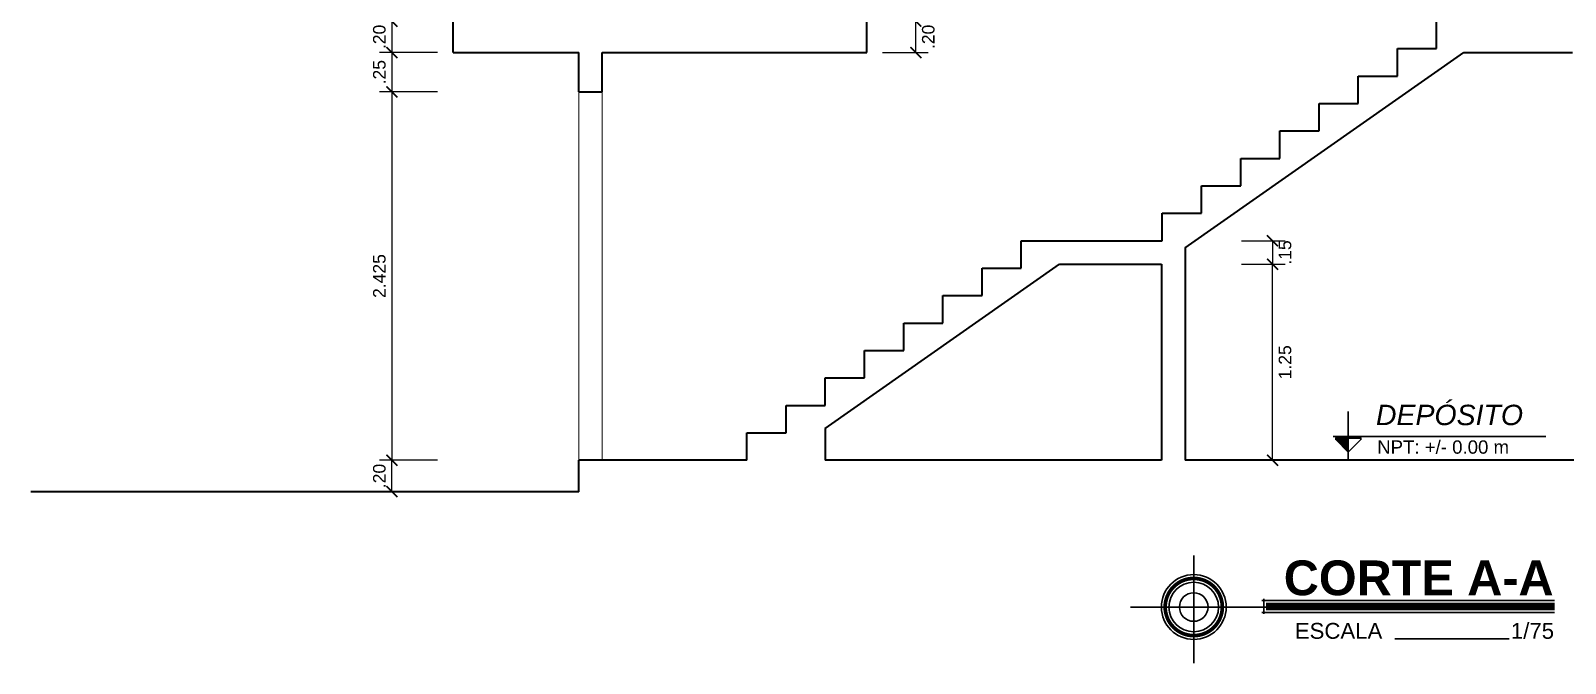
# Model space of a CAD drawing. Header units: millimetres. Extents: x 148 to 249, y 24 to 77.
# Drawn here: x 163.61 to 173.4, y 42.39 to 46.42 of the extents above; entities that cross this region are included whole.
import ezdxf

# ---------------------------------------------------------------- set-up
doc = ezdxf.new("R2010")
doc.units = ezdxf.units.MM
doc.header["$PDMODE"] = 32
doc.layers.get('0').update_dxf_attribs({"lineweight": 0})
doc.layers.get('Defpoints').update_dxf_attribs({"lineweight": 0})
for name, color, linetype, lineweight in [('A-Dims', 22, 'Continuous', 0), ('A-Stair', 53, 'Continuous', 0), ('A-Text', 30, 'Continuous', 30), ('A-Wall', 153, 'Continuous', 40), ('linea fachada', 181, 'Continuous', 40)]:
    doc.layers.add(name, color=color, linetype=linetype, lineweight=lineweight)
doc.styles.add('ejes', font='swissel.ttf')
doc.styles.add('FITO', font='ARIAL.TTF')
doc.dimstyles.new('DIM50', dxfattribs={"dimtxt": 0.08, "dimasz": 0.07, "dimexe": 0.08, "dimexo": 0.1, "dimgap": 0.04, "dimtad": 2, "dimzin": 4, "dimdsep": 46, "dimtxsty": 'ejes', "dimblk": 'ARCHTICK', "dimcen": 0.05, "dimadec": 0, "dimazin": 0, "dimtfac": 1, "dimtix": 1, "dimtmove": 0, "dimatfit": 3, "dimfxl": 0.08, "dimarcsym": 0})

# ---------------------------------------------------------------- blocks, each defined once
blk = doc.blocks.new('_ArchTick')
at = {"color": 0, "linetype": 'ByBlock', "const_width": 0.15}
blk.add_lwpolyline([(-0.5, -0.5), (0.5, 0.5)], dxfattribs=at)
blk = doc.blocks.new('*D51')
at = {"layer": 'A-Dims', "color": 0, "lineweight": -2}
for p, q in [((166.2022835817595, 43.68317226955261), (165.8315660590605, 43.68317226955261)), ((165.9115660590605, 43.48317226955261), (165.9115660590605, 43.68317226955261)), ((166.2022835817595, 43.48317226955261), (165.8315660590605, 43.48317226955261))]:
    blk.add_line(p, q, dxfattribs=at)
at = {"layer": 'Defpoints', "color": 0}
for p in [(165.9115660590605, 43.68317226955261), (166.3022835817595, 43.68317226955261), (166.3022835817595, 43.48317226955261)]:
    blk.add_point(p, dxfattribs=at)
at = {"layer": 'A-Dims', "color": 0, "lineweight": -2, "xscale": 0.07, "yscale": 0.07, "zscale": 0.07}
for p, rotation in [((165.9115660590605, 43.68317226955261), 270), ((165.9115660590605, 43.48317226955261), 90)]:
    blk.add_blockref('_ArchTick', p, dxfattribs=dict(at, rotation=rotation))
at = {"layer": 'A-Dims', "color": 0, "insert": (165.8315660590605, 43.58317226955261), "char_height": 0.08, "attachment_point": 5, "rotation": 90, "style": 'ejes'}
blk.add_mtext('.20', dxfattribs=at)
blk = doc.blocks.new('*D52')
at = {"layer": 'A-Dims', "color": 0, "lineweight": -2}
for p, q in [((166.2022835817595, 46.03317226955258), (165.8315660590605, 46.03317226955258)), ((165.9115660590605, 46.03317226955258), (165.9115660590605, 43.68317226955261)), ((166.2022835817595, 43.68317226955261), (165.8315660590605, 43.68317226955261))]:
    blk.add_line(p, q, dxfattribs=at)
at = {"layer": 'Defpoints', "color": 0}
for p in [(166.3022835817595, 46.03317226955258), (165.9115660590605, 43.68317226955261), (166.3022835817595, 43.68317226955261)]:
    blk.add_point(p, dxfattribs=at)
at = {"layer": 'A-Dims', "color": 0, "lineweight": -2, "xscale": 0.07, "yscale": 0.07, "zscale": 0.07}
for p, rotation in [((165.9115660590605, 46.03317226955258), 90), ((165.9115660590605, 43.68317226955261), 270)]:
    blk.add_blockref('_ArchTick', p, dxfattribs=dict(at, rotation=rotation))
at = {"layer": 'A-Dims', "color": 0, "insert": (165.8315660590605, 44.8581722695526), "char_height": 0.08, "attachment_point": 5, "rotation": 90, "style": 'ejes'}
blk.add_mtext('2.425', dxfattribs=at)
blk = doc.blocks.new('*D53')
at = {"layer": 'A-Dims', "color": 0, "lineweight": -2}
for p, q in [((166.2022835817595, 46.28317226955257), (165.8315660590605, 46.28317226955257)), ((165.9115660590605, 46.28317226955257), (165.9115660590605, 46.03317226955258)), ((166.2022835817595, 46.03317226955258), (165.8315660590605, 46.03317226955258))]:
    blk.add_line(p, q, dxfattribs=at)
at = {"layer": 'Defpoints', "color": 0}
for p in [(166.3022835817595, 46.28317226955257), (165.9115660590605, 46.03317226955258), (166.3022835817595, 46.03317226955258)]:
    blk.add_point(p, dxfattribs=at)
at = {"layer": 'A-Dims', "color": 0, "lineweight": -2, "xscale": 0.07, "yscale": 0.07, "zscale": 0.07}
for p, rotation in [((165.9115660590605, 46.28317226955257), 90), ((165.9115660590605, 46.03317226955258), 270)]:
    blk.add_blockref('_ArchTick', p, dxfattribs=dict(at, rotation=rotation))
at = {"layer": 'A-Dims', "color": 0, "insert": (165.8315660590605, 46.15817226955257), "char_height": 0.08, "attachment_point": 5, "rotation": 90, "style": 'ejes'}
blk.add_mtext('.25', dxfattribs=at)
blk = doc.blocks.new('*D54')
at = {"layer": 'A-Dims', "color": 0, "lineweight": -2}
for p, q in [((166.2022835817595, 46.48317226955257), (165.8315660590605, 46.48317226955257)), ((165.9115660590605, 46.48317226955257), (165.9115660590605, 46.28317226955257)), ((166.2022835817595, 46.28317226955257), (165.8315660590605, 46.28317226955257))]:
    blk.add_line(p, q, dxfattribs=at)
at = {"layer": 'Defpoints', "color": 0}
for p in [(166.3022835817595, 46.48317226955257), (165.9115660590605, 46.28317226955257), (166.3022835817595, 46.28317226955257)]:
    blk.add_point(p, dxfattribs=at)
at = {"layer": 'A-Dims', "color": 0, "lineweight": -2, "xscale": 0.07, "yscale": 0.07, "zscale": 0.07}
for p, rotation in [((165.9115660590605, 46.48317226955257), 270), ((165.9115660590605, 46.28317226955257), 90)]:
    blk.add_blockref('_ArchTick', p, dxfattribs=dict(at, rotation=rotation))
at = {"layer": 'A-Dims', "color": 0, "insert": (165.8315660590605, 46.38317226955257), "char_height": 0.08, "attachment_point": 5, "rotation": 90, "style": 'ejes'}
blk.add_mtext('.20', dxfattribs=at)
blk = doc.blocks.new('*D82')
at = {"layer": 'A-Dims', "color": 0, "lineweight": -2}
for p, q in [((171.3308672241818, 45.08317226955259), (171.6090312312058, 45.08317226955259)), ((171.5290312312057, 45.08317226955259), (171.5290312312057, 44.93317226955259)), ((171.3308672241818, 44.93317226955259), (171.6090312312058, 44.93317226955259))]:
    blk.add_line(p, q, dxfattribs=at)
at = {"layer": 'Defpoints', "color": 0}
for p in [(171.2308672241818, 45.08317226955259), (171.2308672241818, 44.93317226955259), (171.5290312312057, 44.93317226955259)]:
    blk.add_point(p, dxfattribs=at)
at = {"layer": 'A-Dims', "color": 0, "lineweight": -2, "xscale": 0.07, "yscale": 0.07, "zscale": 0.07}
for p, rotation in [((171.5290312312057, 45.08317226955259), 270), ((171.5290312312057, 44.93317226955259), 90)]:
    blk.add_blockref('_ArchTick', p, dxfattribs=dict(at, rotation=rotation))
at = {"layer": 'A-Dims', "color": 0, "insert": (171.6090312312058, 45.00817226955259), "char_height": 0.08, "attachment_point": 5, "rotation": 90, "style": 'ejes'}
blk.add_mtext('.15', dxfattribs=at)
blk = doc.blocks.new('*D83')
at = {"layer": 'A-Dims', "color": 0, "lineweight": -2}
for p, q in [((171.3308672241818, 44.93317226955259), (171.6090312312058, 44.93317226955259)), ((171.5290312312057, 43.68317226955261), (171.5290312312057, 44.93317226955259)), ((171.3308672241818, 43.68317226955261), (171.6090312312058, 43.68317226955261))]:
    blk.add_line(p, q, dxfattribs=at)
at = {"layer": 'Defpoints', "color": 0}
for p in [(171.2308672241818, 44.93317226955259), (171.5290312312057, 44.93317226955259), (171.2308672241818, 43.68317226955261)]:
    blk.add_point(p, dxfattribs=at)
at = {"layer": 'A-Dims', "color": 0, "lineweight": -2, "xscale": 0.07, "yscale": 0.07, "zscale": 0.07}
for p, rotation in [((171.5290312312057, 44.93317226955259), 90), ((171.5290312312057, 43.68317226955261), 270)]:
    blk.add_blockref('_ArchTick', p, dxfattribs=dict(at, rotation=rotation))
at = {"layer": 'A-Dims', "color": 0, "insert": (171.6090312312058, 44.3081722695526), "char_height": 0.08, "attachment_point": 5, "rotation": 90, "style": 'ejes'}
blk.add_mtext('1.25', dxfattribs=at)
blk = doc.blocks.new('*D105')
at = {"layer": 'A-Dims', "color": 0, "lineweight": -2}
for p, q in [((169.0419462979313, 46.48317226955257), (169.333425655808, 46.48317226955257)), ((169.2534256558079, 46.28317226955257), (169.2534256558079, 46.48317226955257)), ((169.0419462979314, 46.28317226955257), (169.333425655808, 46.28317226955257))]:
    blk.add_line(p, q, dxfattribs=at)
at = {"layer": 'Defpoints', "color": 0}
for p in [(168.9419462979313, 46.48317226955257), (169.2534256558079, 46.48317226955257), (168.9419462979314, 46.28317226955257)]:
    blk.add_point(p, dxfattribs=at)
at = {"layer": 'A-Dims', "color": 0, "lineweight": -2, "xscale": 0.07, "yscale": 0.07, "zscale": 0.07}
for p, rotation in [((169.2534256558079, 46.48317226955257), 270), ((169.2534256558079, 46.28317226955257), 90)]:
    blk.add_blockref('_ArchTick', p, dxfattribs=dict(at, rotation=rotation))
at = {"layer": 'A-Dims', "color": 0, "insert": (169.333425655808, 46.38317226955257), "char_height": 0.08, "attachment_point": 5, "rotation": 90, "style": 'ejes'}
blk.add_mtext('.20', dxfattribs=at)

msp = doc.modelspace()

# ---------------------------------------------------------------- hatches: boundary and pattern name
at = {"layer": 'A-Text'}
msp.add_hatch(color=256, dxfattribs=at).paths.add_polyline_path([(172.0126364207105, 43.7352446961622), (172.0126364207105, 43.82524469616212), (171.9324480394481, 43.82524469616212), (171.9324480394481, 43.81543307742467)])

# ---------------------------------------------------------------- linework, layer by layer
at = {"layer": 'A-Stair'}
for p, q in [((167.1031635755962, 43.68317226955261), (167.1031635755962, 46.03317226955258)), ((167.2533285744406, 43.68317226955261), (167.2533285744406, 46.03317226955257))]:
    msp.add_line(p, q, dxfattribs=at)
at = {"layer": 'A-Text'}
for p, q in [((172.0126364207105, 43.99458940859617), (172.0126364207105, 43.68317226955261)), ((171.9164764757071, 43.83524469616222), (173.2726159100381, 43.83524469616222))]:
    msp.add_line(p, q, dxfattribs=at)
at = {"layer": 'A-Text', "color": 251, "linetype": 'Continuous'}
for p, q in [((171.0266841996938, 42.3887126070715), (171.0266841996938, 43.07658324695302)), ((171.4605757094837, 42.7886164252739), (173.3280040409921, 42.78861642527391)), ((171.4737362440575, 42.70328525915316), (171.4737362440575, 42.79921729603147)), ((170.6231363762656, 42.74753095417377), (173.328004040992, 42.74753095417377)), ((171.4605757094837, 42.71260708135237), (173.3280040409921, 42.71260708135237)), ((172.3097377203779, 42.54490007603472), (173.0378059229721, 42.54490007603472))]:
    msp.add_line(p, q, dxfattribs=at)
at = {"layer": 'A-Text'}
msp.add_lwpolyline([(172.0126364207105, 43.7352446961622), (172.0928248019728, 43.81543307742444), (172.0928248019728, 43.82524469616212), (171.9324480394481, 43.82524469616212), (171.9324480394481, 43.81543307742467), (172.0126364207105, 43.7352446961622)], dxfattribs=at)
at = {"layer": 'A-Text', "const_width": 0.02375291952}
msp.add_lwpolyline([(171.0266841996938, 42.92995337506156, 1760.380359204241), (171.0270987061569, 42.92995290621792, 1760.380359204241)], format="xyb", dxfattribs=at)
at = {"layer": 'A-Text', "const_width": 0.04750583904}
msp.add_lwpolyline([(171.4879879957859, 42.75061175434131), (173.328004040992, 42.75061175434131)], dxfattribs=at)
at = {"layer": 'A-Text', "color": 251, "linetype": 'Continuous'}
for radius in [0.2067454115020801, 0.1580994323251201, 0.09121121095680004]:
    msp.add_circle((171.0266841996938, 42.74753095417377), radius, dxfattribs=at)
at = {"layer": 'A-Wall', "color": 201}
for p, q in [((167.1031635755962, 43.48317226955261), (167.1031635755962, 43.68317226955261)), ((168.1761863638, 43.6831722695526), (167.1031635755962, 43.68317226955261)), ((170.8211558886411, 43.6831722695526), (168.6761863638, 43.6831722695526)), ((176.5260213649556, 43.6831722695526), (170.9711558886412, 43.68317226955261)), ((167.1031635755962, 43.48317226955261), (163.6073053428527, 43.4831722695526))]:
    msp.add_line(p, q, dxfattribs=at)
at = {"layer": 'linea fachada'}
for p, q in [((166.3022835817595, 46.28317226955257), (166.3022835817594, 48.78317226955257)), ((168.9419462979314, 46.28317226955257), (168.9419462979314, 46.58317226955258)), ((172.5761863638, 46.30817226955257), (172.5761863638, 46.48317226955257)), ((172.3261863638, 46.13317226955257), (172.3261863638, 46.30817226955257)), ((172.3261863638, 46.30817226955257), (172.5761863638, 46.30817226955257)), ((166.3022835817595, 46.28317226955257), (167.1031635755962, 46.28317226955257)), ((167.1031635755962, 46.03317226955258), (167.1031635755962, 46.28317226955257)), ((167.2533285744406, 46.28317226955257), (168.9419462979314, 46.28317226955257)), ((167.2533285744406, 46.03317226955258), (167.2533285744406, 46.28317226955257)), ((172.7497273172126, 46.28317226955257), (173.4419462979315, 46.28317226955257)), ((172.0761863638, 45.95817226955258), (172.0761863638, 46.13317226955257)), ((172.0761863638, 46.13317226955257), (172.3261863638, 46.13317226955257)), ((167.1031635755962, 46.03317226955258), (167.2533285744406, 46.03317226955258)), ((171.8261863638, 45.78317226955258), (171.8261863638, 45.95817226955258)), ((171.8261863638, 45.95817226955258), (172.0761863638, 45.95817226955258)), ((171.5761863638, 45.60817226955258), (171.5761863638, 45.78317226955258)), ((171.5761863638, 45.78317226955258), (171.8261863638, 45.78317226955258)), ((171.3261863638, 45.43317226955259), (171.3261863638, 45.60817226955258)), ((171.3261863638, 45.60817226955258), (171.5761863638, 45.60817226955258)), ((171.0761863638, 45.25817226955259), (171.0761863638, 45.43317226955259)), ((171.0761863638, 45.43317226955259), (171.3261863638, 45.43317226955259)), ((170.8261863638, 45.08317226955259), (170.8261863638, 45.25817226955259)), ((170.8261863638, 45.25817226955259), (171.0761863638, 45.25817226955259)), ((169.9261863638, 44.90817226955259), (169.9261863638, 45.08317226955259)), ((169.9261863638, 45.08317226955259), (170.8261863638, 45.08317226955259)), ((170.9711558886412, 45.03817226955259), (170.9711558886412, 43.6831722695526)), ((169.6761863638, 44.7331722695526), (169.6761863638, 44.90817226955259)), ((169.6761863638, 44.90817226955259), (169.9261863638, 44.90817226955259)), ((170.1711558886412, 44.93317226955259), (170.8211558886412, 44.93317226955259)), ((170.8211558886412, 44.93317226955259), (170.8211558886412, 43.6831722695526)), ((169.4261863638, 44.5581722695526), (169.4261863638, 44.7331722695526)), ((169.4261863638, 44.7331722695526), (169.6761863638, 44.7331722695526)), ((169.1761863638, 44.3831722695526), (169.1761863638, 44.5581722695526)), ((169.1761863638, 44.5581722695526), (169.4261863638, 44.5581722695526)), ((168.9261863638, 44.20817226955261), (168.9261863638, 44.3831722695526)), ((168.9261863638, 44.3831722695526), (169.1761863638, 44.3831722695526)), ((168.6761863638, 44.03317226955261), (168.6761863638, 44.20817226955261)), ((168.6761863638, 44.20817226955261), (168.9261863638, 44.20817226955261)), ((168.4261863638, 43.85817226955261), (168.4261863638, 44.03317226955261)), ((168.4261863638, 44.03317226955261), (168.6761863638, 44.03317226955261)), ((168.1761863638, 43.68317226955261), (168.1761863638, 43.85817226955261)), ((168.1761863638, 43.85817226955261), (168.4261863638, 43.85817226955261)), ((168.6761863638, 43.88669360216379), (168.6761863638, 43.68317226955261))]:
    msp.add_line(p, q, dxfattribs=at)
for points in [[(170.9711558886412, 45.03817226955259), (172.7497273172126, 46.28317226955257)], [(168.6761863638, 43.88669360216379), (170.1711558886412, 44.93317226955259)]]:
    msp.add_lwpolyline(points, dxfattribs=at)

# ---------------------------------------------------------------- texts
at = {"layer": 'A-Text', "style": 'FITO'}
for s, p in [('ESCALA', (171.6711135074972, 42.54490007603472)), ('1/75', (173.0495980841202, 42.54490007603472))]:
    msp.add_text(s, height=0.101345789952, dxfattribs=at).set_placement(p)
at = {"layer": 'A-Text', "attachment_point": 1}
for s, insert, char_height, width in [('\\pxqc;{\\fArial|b0|i1|c0|p34;DEPÓSITO}', (171.6973689712215, 44.03740381612327), 0.13, 1.921230973560597), ('\\pxqc;{\\fArial|b0|i0|c0|p34;NPT: +/- 0.00 m}', (171.6567340260197, 43.81028315608556), 0.085, 1.921230973560597), ('{\\fArial|b1|i0|c0|p34;CORTE A-A}', (171.6009893370822, 43.0445507427856), 0.22176, 10.94881398779467)]:
    msp.add_mtext(s, dxfattribs=dict(at, insert=insert, char_height=char_height, width=width))

# ---------------------------------------------------------------- dimensions: what is measured, and where the dimension line sits
at = {"layer": 'A-Dims'}
for base, p1, p2, picture, middle in [((165.9115660590605, 46.28317226955257), (166.3022835817595, 46.48317226955257), (166.3022835817595, 46.28317226955257), '*D54', (165.8315660590605, 46.38317226955257)), ((169.2534256558079, 46.48317226955257), (168.9419462979314, 46.28317226955257), (168.9419462979313, 46.48317226955257), '*D105', (169.333425655808, 46.38317226955257)), ((165.9115660590605, 46.03317226955258), (166.3022835817595, 46.28317226955257), (166.3022835817595, 46.03317226955258), '*D53', (165.8315660590605, 46.15817226955257)), ((171.5290312312057, 44.93317226955259), (171.2308672241818, 45.08317226955259), (171.2308672241818, 44.93317226955259), '*D82', (171.6090312312058, 45.00817226955259)), ((171.5290312312057, 44.93317226955259), (171.2308672241818, 43.68317226955261), (171.2308672241818, 44.93317226955259), '*D83', (171.6090312312058, 44.3081722695526)), ((165.9115660590605, 43.68317226955261), (166.3022835817595, 43.48317226955261), (166.3022835817595, 43.68317226955261), '*D51', (165.8315660590605, 43.58317226955261))]:
    dim = msp.add_linear_dim(base=base, p1=p1, p2=p2, angle=90, dimstyle='DIM50', dxfattribs=at)
    dim.commit()
    dim.dimension.update_dxf_attribs({"geometry": picture, "text_midpoint": middle})
dim = msp.add_linear_dim(base=(165.9115660590605, 43.68317226955261), p1=(166.3022835817595, 46.03317226955258), p2=(166.3022835817595, 43.68317226955261), angle=90, text='2.425', dimstyle='DIM50', dxfattribs=at)
dim.commit()
dim.dimension.update_dxf_attribs({"geometry": '*D52', "text_midpoint": (165.8315660590605, 44.8581722695526)})

doc.saveas('drawing.dxf')
